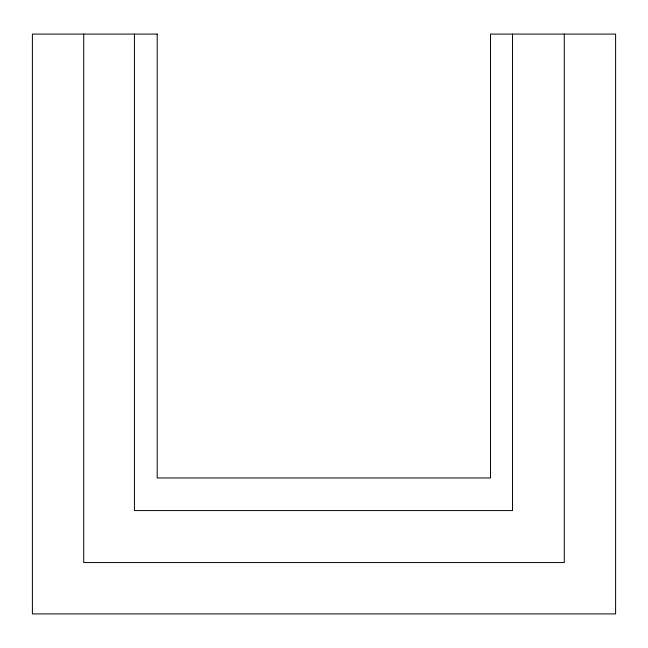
<?xml version="1.0" encoding="UTF-8"?>
<svg xmlns="http://www.w3.org/2000/svg" width="648" height="648" viewBox="0 0 648 648"><rect width="100%" height="100%" fill="white"/><g stroke="black" fill="none" stroke-linecap="round" stroke-linejoin="round"><path stroke-width="0.97" d="M564.262 34.085L564.262 562.569L83.738 562.569L83.738 34.085M512.519 34.085L512.519 510.575L134.428 510.575L134.428 34.085M157.197 34.085L32.4 34.085L32.4 613.915L615.6 613.915L615.6 34.085L490.487 34.085L490.487 477.965L157.197 477.965L157.197 34.085"/></g></svg>
